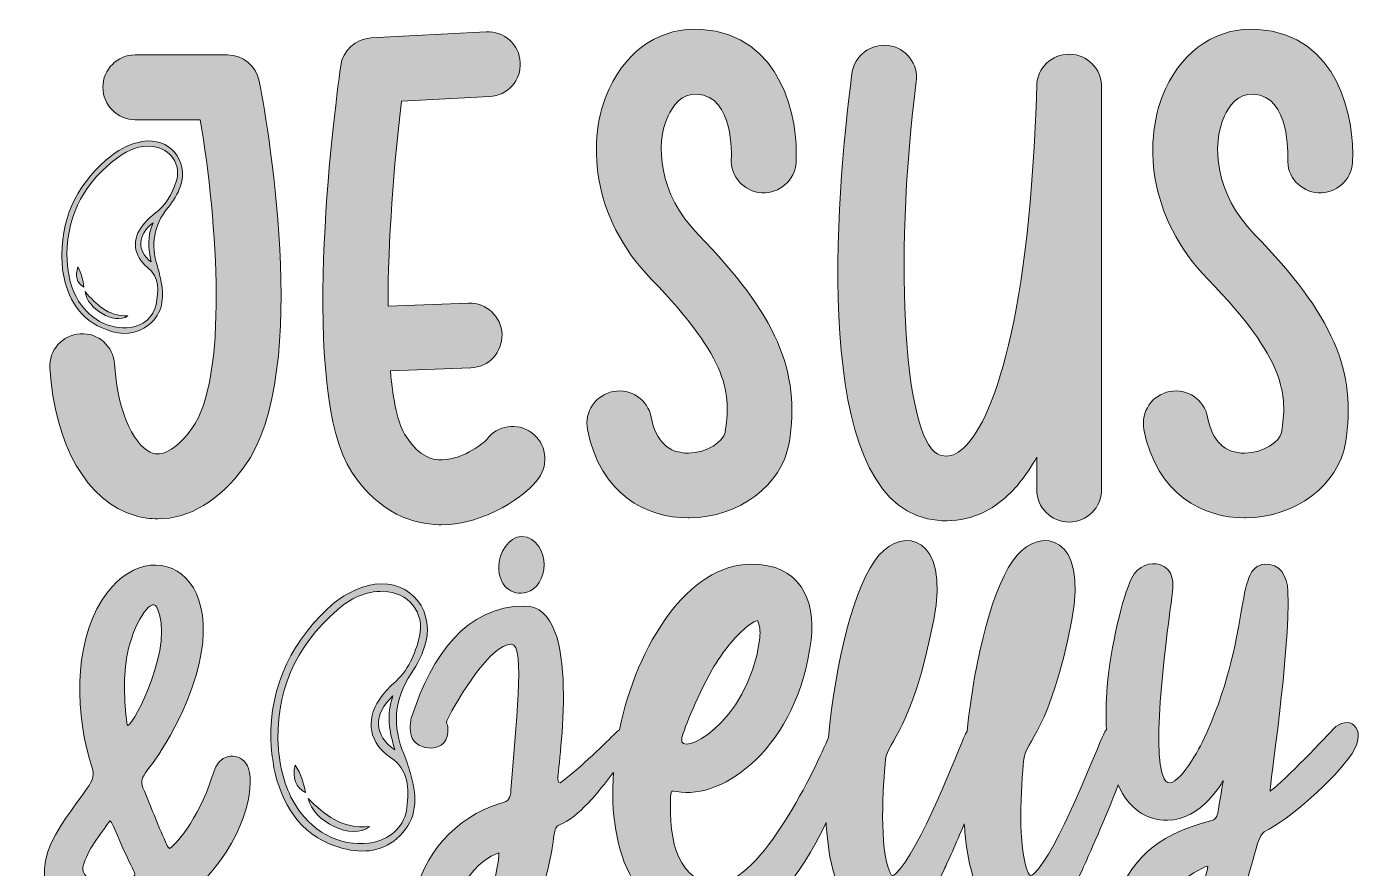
# Model space of a CAD drawing. Header units: inches. Extents: x 98 to 978, y -1007 to -71.
# Drawn here: x 98 to 977, y -622 to -71 of the extents above; entities that cross this region are included whole.
import ezdxf

# ---------------------------------------------------------------- set-up
doc = ezdxf.new("R2010")
doc.units = ezdxf.units.IN
doc.header["$MEASUREMENT"] = 0
doc.layers.add('Layer 1', color=7, linetype='Continuous')

# ---------------------------------------------------------------- blocks, each defined once
blk = doc.blocks.new('block 4')
at = {"layer": 'Layer 1', "true_color": 0x0ad2e2}
h = blk.add_hatch(color=132, dxfattribs=at)
h.dxf.hatch_style = 2
edge = h.paths.add_edge_path()
edge.add_spline(control_points=[(433.51, -367), (425.7, -377.76), (399.17, -397.37), (369.72, -397.37), (369.18, -397.37), (368.66, -397.36), (368.12, -397.36), (352.2, -396.97), (329.4, -390.69), (311.21, -362.95), (276.55, -310.08), (299.07, -131.9), (303.93, -96.72), (305.33, -86.65), (313.68, -78.97), (323.84, -78.42), (323.84, -78.42), (399.19, -74.43), (399.19, -74.43), (411.02, -73.75), (420.9, -82.81), (421.52, -94.51), (422.14, -106.22), (413.16, -116.22), (401.44, -116.84), (401.44, -116.84), (343.76, -119.9), (343.76, -119.9), (338.7, -161.61), (334.92, -211.68), (334.91, -254.08), (334.91, -254.08), (387.55, -252.17), (387.55, -252.17), (399.55, -251.88), (409.11, -260.91), (409.54, -272.62), (409.96, -284.34), (400.8, -294.18), (389.09, -294.61), (389.09, -294.61), (336.5, -296.51), (336.5, -296.51), (338.24, -316.28), (341.49, -331.69), (346.73, -339.67), (356.13, -354), (365.08, -354.64), (368.03, -354.85), (382.01, -355.85), (396.81, -344.65), (399.53, -341.56), (406.44, -332.08), (419.53, -330.22), (429.01, -337.11), (438.49, -344.01), (440.41, -357.52), (433.51, -367)], knot_values=[0, 0, 0, 0, 1, 1, 1, 2, 2, 2, 3, 3, 3, 4, 4, 4, 5, 5, 5, 6, 6, 6, 7, 7, 7, 8, 8, 8, 9, 9, 9, 10, 10, 10, 11, 11, 11, 12, 12, 12, 13, 13, 13, 14, 14, 14, 15, 15, 15, 16, 16, 16, 17, 17, 17, 18, 18, 18, 19, 19, 19, 19], degree=3, periodic=1)
h = blk.add_hatch(color=132, dxfattribs=at)
h.dxf.hatch_style = 2
edge = h.paths.add_edge_path()
edge.add_spline(control_points=[(559.66, -157.53), (559.76, -155.6), (561.35, -116.73), (537.36, -115.21), (526.83, -114.47), (520.85, -123.86), (518.26, -129.49), (509.62, -148.26), (512.09, -180.57), (537.93, -207.13), (589.16, -259.78), (605.29, -296.84), (597.44, -343.89), (592.84, -371.47), (564.78, -392.55), (532.16, -392.93), (531.88, -392.93), (531.62, -392.93), (531.35, -392.93), (504.71, -392.93), (473.67, -377.73), (465.52, -334.92), (463.32, -323.39), (470.88, -312.28), (482.4, -310.08), (493.92, -307.91), (505.03, -315.45), (507.23, -326.97), (510.23, -342.7), (518.61, -350.73), (531.66, -350.46), (543.67, -350.32), (554.55, -342.93), (555.55, -336.89), (559.65, -312.34), (558.71, -289.36), (507.49, -236.73), (467.48, -195.59), (464.69, -144.3), (479.68, -111.73), (491.66, -85.72), (514.25, -71.14), (540.05, -72.82), (592.95, -76.18), (603.74, -131.28), (602.06, -159.94), (601.37, -171.64), (591.44, -180.53), (579.61, -179.89), (567.93, -179.21), (559.01, -169.2), (559.66, -157.53)], knot_values=[0, 0, 0, 0, 1, 1, 1, 2, 2, 2, 3, 3, 3, 4, 4, 4, 5, 5, 5, 6, 6, 6, 7, 7, 7, 8, 8, 8, 9, 9, 9, 10, 10, 10, 11, 11, 11, 12, 12, 12, 13, 13, 13, 14, 14, 14, 15, 15, 15, 16, 16, 16, 17, 17, 17, 17], degree=3, periodic=1)
h = blk.add_hatch(color=132, dxfattribs=at)
h.dxf.hatch_style = 2
edge = h.paths.add_edge_path()
edge.add_spline(control_points=[(923.96, -157.53), (924.05, -155.6), (925.64, -116.73), (901.66, -115.21), (891.13, -114.47), (885.15, -123.86), (882.56, -129.49), (873.91, -148.26), (876.38, -180.57), (902.23, -207.13), (953.45, -259.78), (969.59, -296.84), (961.73, -343.89), (957.14, -371.47), (929.07, -392.55), (896.45, -392.93), (896.18, -392.93), (895.92, -392.93), (895.65, -392.93), (869, -392.93), (837.96, -377.73), (829.81, -334.92), (827.62, -323.39), (835.18, -312.28), (846.69, -310.08), (858.22, -307.91), (869.33, -315.45), (871.53, -326.97), (874.52, -342.7), (882.91, -350.73), (895.96, -350.46), (907.97, -350.32), (918.85, -342.93), (919.85, -336.89), (923.95, -312.34), (923.01, -289.36), (871.79, -236.73), (831.77, -195.59), (828.99, -144.3), (843.98, -111.73), (855.95, -85.72), (878.55, -71.14), (904.34, -72.82), (957.25, -76.18), (968.03, -131.28), (966.35, -159.94), (965.66, -171.64), (955.74, -180.53), (943.91, -179.89), (932.22, -179.21), (923.31, -169.2), (923.96, -157.53)], knot_values=[0, 0, 0, 0, 1, 1, 1, 2, 2, 2, 3, 3, 3, 4, 4, 4, 5, 5, 5, 6, 6, 6, 7, 7, 7, 8, 8, 8, 9, 9, 9, 10, 10, 10, 11, 11, 11, 12, 12, 12, 13, 13, 13, 14, 14, 14, 15, 15, 15, 16, 16, 16, 17, 17, 17, 17], degree=3, periodic=1)
h = blk.add_hatch(color=132, dxfattribs=at)
h.dxf.hatch_style = 2
edge = h.paths.add_edge_path()
edge.add_spline(control_points=[(802.07, -110.33), (802.07, -110.33), (802.07, -374.4), (802.07, -374.4), (802.07, -386.13), (792.56, -395.63), (780.84, -395.63), (769.11, -395.63), (759.61, -386.13), (759.61, -374.4), (759.61, -374.4), (759.61, -353.11), (759.61, -353.11), (752.59, -365.68), (744.72, -375.39), (736.01, -382.21), (721.83, -393.32), (705.21, -397.19), (688.02, -393.45), (611.63, -376.81), (628.07, -183.89), (638.68, -101.72), (640.19, -90.1), (650.72, -81.93), (662.46, -83.38), (674.09, -84.87), (682.3, -95.52), (680.79, -107.15), (665.25, -227.78), (673.15, -346.75), (697.06, -351.96), (701.88, -353.01), (705.6, -352.1), (709.83, -348.78), (731.18, -332.06), (755.48, -260.48), (759.61, -109.74), (759.93, -98.13), (769.35, -88.94), (781.12, -89.1), (792.73, -89.26), (802.07, -98.72), (802.07, -110.33)], knot_values=[0, 0, 0, 0, 1, 1, 1, 2, 2, 2, 3, 3, 3, 4, 4, 4, 5, 5, 5, 6, 6, 6, 7, 7, 7, 8, 8, 8, 9, 9, 9, 10, 10, 10, 11, 11, 11, 12, 12, 12, 13, 13, 13, 14, 14, 14, 14], degree=3, periodic=1)
h = blk.add_hatch(color=132, dxfattribs=at)
h.dxf.hatch_style = 2
edge = h.paths.add_edge_path()
edge.add_spline(control_points=[(240.81, -359.42), (224.63, -381.67), (204.63, -393.56), (184.28, -393.56), (179.28, -393.56), (174.25, -392.85), (169.26, -391.39), (137.92, -382.23), (116.56, -345.2), (113.52, -294.74), (112.82, -283.04), (121.73, -272.98), (133.44, -272.27), (145.15, -271.58), (155.2, -280.49), (155.91, -292.19), (157.96, -326.31), (170.18, -347.42), (181.17, -350.63), (188.17, -352.69), (197.62, -346.62), (206.47, -334.45), (230.35, -301.62), (223.27, -199.51), (211.99, -131.98), (211.99, -131.98), (169.44, -131.98), (169.44, -131.98), (157.71, -131.98), (148.21, -122.48), (148.21, -110.75), (148.21, -99.02), (157.71, -89.52), (169.44, -89.52), (169.44, -89.52), (229.73, -89.52), (229.73, -89.52), (239.89, -89.52), (248.63, -96.71), (250.57, -106.68), (254.34, -125.99), (286.15, -297.11), (240.81, -359.42)], knot_values=[0, 0, 0, 0, 1, 1, 1, 2, 2, 2, 3, 3, 3, 4, 4, 4, 5, 5, 5, 6, 6, 6, 7, 7, 7, 8, 8, 8, 9, 9, 9, 10, 10, 10, 11, 11, 11, 12, 12, 12, 13, 13, 13, 14, 14, 14, 14], degree=3, periodic=1)
at = {"layer": 'Layer 1', "lineweight": 0}
for points, knots in [([(433.51, -367), (425.7, -377.76), (399.17, -397.37), (369.72, -397.37), (369.18, -397.37), (368.66, -397.36), (368.12, -397.36), (352.2, -396.97), (329.4, -390.69), (311.21, -362.95), (276.55, -310.08), (299.07, -131.9), (303.93, -96.72), (305.33, -86.65), (313.68, -78.97), (323.84, -78.42), (323.84, -78.42), (399.19, -74.43), (399.19, -74.43), (411.02, -73.75), (420.9, -82.81), (421.52, -94.51), (422.14, -106.22), (413.16, -116.22), (401.44, -116.84), (401.44, -116.84), (343.76, -119.9), (343.76, -119.9), (338.7, -161.61), (334.92, -211.68), (334.91, -254.08), (334.91, -254.08), (387.55, -252.17), (387.55, -252.17), (399.55, -251.88), (409.11, -260.91), (409.54, -272.62), (409.96, -284.34), (400.8, -294.18), (389.09, -294.61), (389.09, -294.61), (336.5, -296.51), (336.5, -296.51), (338.24, -316.28), (341.49, -331.69), (346.73, -339.67), (356.13, -354), (365.08, -354.64), (368.03, -354.85), (382.01, -355.85), (396.81, -344.65), (399.53, -341.56), (406.44, -332.08), (419.53, -330.22), (429.01, -337.11), (438.49, -344.01), (440.41, -357.52), (433.51, -367)], [0, 0, 0, 0, 1, 1, 1, 2, 2, 2, 3, 3, 3, 4, 4, 4, 5, 5, 5, 6, 6, 6, 7, 7, 7, 8, 8, 8, 9, 9, 9, 10, 10, 10, 11, 11, 11, 12, 12, 12, 13, 13, 13, 14, 14, 14, 15, 15, 15, 16, 16, 16, 17, 17, 17, 18, 18, 18, 19, 19, 19, 19]), ([(559.66, -157.53), (559.76, -155.6), (561.35, -116.73), (537.36, -115.21), (526.83, -114.47), (520.85, -123.86), (518.26, -129.49), (509.62, -148.26), (512.09, -180.57), (537.93, -207.13), (589.16, -259.78), (605.29, -296.84), (597.44, -343.89), (592.84, -371.47), (564.78, -392.55), (532.16, -392.93), (531.88, -392.93), (531.62, -392.93), (531.35, -392.93), (504.71, -392.93), (473.67, -377.73), (465.52, -334.92), (463.32, -323.39), (470.88, -312.28), (482.4, -310.08), (493.92, -307.91), (505.03, -315.45), (507.23, -326.97), (510.23, -342.7), (518.61, -350.73), (531.66, -350.46), (543.67, -350.32), (554.55, -342.93), (555.55, -336.89), (559.65, -312.34), (558.71, -289.36), (507.49, -236.73), (467.48, -195.59), (464.69, -144.3), (479.68, -111.73), (491.66, -85.72), (514.25, -71.14), (540.05, -72.82), (592.95, -76.18), (603.74, -131.28), (602.06, -159.94), (601.37, -171.64), (591.44, -180.53), (579.61, -179.89), (567.93, -179.21), (559.01, -169.2), (559.66, -157.53)], [0, 0, 0, 0, 1, 1, 1, 2, 2, 2, 3, 3, 3, 4, 4, 4, 5, 5, 5, 6, 6, 6, 7, 7, 7, 8, 8, 8, 9, 9, 9, 10, 10, 10, 11, 11, 11, 12, 12, 12, 13, 13, 13, 14, 14, 14, 15, 15, 15, 16, 16, 16, 17, 17, 17, 17]), ([(923.96, -157.53), (924.05, -155.6), (925.64, -116.73), (901.66, -115.21), (891.13, -114.47), (885.15, -123.86), (882.56, -129.49), (873.91, -148.26), (876.38, -180.57), (902.23, -207.13), (953.45, -259.78), (969.59, -296.84), (961.73, -343.89), (957.14, -371.47), (929.07, -392.55), (896.45, -392.93), (896.18, -392.93), (895.92, -392.93), (895.65, -392.93), (869, -392.93), (837.96, -377.73), (829.81, -334.92), (827.62, -323.39), (835.18, -312.28), (846.69, -310.08), (858.22, -307.91), (869.33, -315.45), (871.53, -326.97), (874.52, -342.7), (882.91, -350.73), (895.96, -350.46), (907.97, -350.32), (918.85, -342.93), (919.85, -336.89), (923.95, -312.34), (923.01, -289.36), (871.79, -236.73), (831.77, -195.59), (828.99, -144.3), (843.98, -111.73), (855.95, -85.72), (878.55, -71.14), (904.34, -72.82), (957.25, -76.18), (968.03, -131.28), (966.35, -159.94), (965.66, -171.64), (955.74, -180.53), (943.91, -179.89), (932.22, -179.21), (923.31, -169.2), (923.96, -157.53)], [0, 0, 0, 0, 1, 1, 1, 2, 2, 2, 3, 3, 3, 4, 4, 4, 5, 5, 5, 6, 6, 6, 7, 7, 7, 8, 8, 8, 9, 9, 9, 10, 10, 10, 11, 11, 11, 12, 12, 12, 13, 13, 13, 14, 14, 14, 15, 15, 15, 16, 16, 16, 17, 17, 17, 17]), ([(802.07, -110.33), (802.07, -110.33), (802.07, -374.4), (802.07, -374.4), (802.07, -386.13), (792.56, -395.63), (780.84, -395.63), (769.11, -395.63), (759.61, -386.13), (759.61, -374.4), (759.61, -374.4), (759.61, -353.11), (759.61, -353.11), (752.59, -365.68), (744.72, -375.39), (736.01, -382.21), (721.83, -393.32), (705.21, -397.19), (688.02, -393.45), (611.63, -376.81), (628.07, -183.89), (638.68, -101.72), (640.19, -90.1), (650.72, -81.93), (662.46, -83.38), (674.09, -84.87), (682.3, -95.52), (680.79, -107.15), (665.25, -227.78), (673.15, -346.75), (697.06, -351.96), (701.88, -353.01), (705.6, -352.1), (709.83, -348.78), (731.18, -332.06), (755.48, -260.48), (759.61, -109.74), (759.93, -98.13), (769.35, -88.94), (781.12, -89.1), (792.73, -89.26), (802.07, -98.72), (802.07, -110.33)], [0, 0, 0, 0, 1, 1, 1, 2, 2, 2, 3, 3, 3, 4, 4, 4, 5, 5, 5, 6, 6, 6, 7, 7, 7, 8, 8, 8, 9, 9, 9, 10, 10, 10, 11, 11, 11, 12, 12, 12, 13, 13, 13, 14, 14, 14, 14]), ([(240.81, -359.42), (224.63, -381.67), (204.63, -393.56), (184.28, -393.56), (179.28, -393.56), (174.25, -392.85), (169.26, -391.39), (137.92, -382.23), (116.56, -345.2), (113.52, -294.74), (112.82, -283.04), (121.73, -272.98), (133.44, -272.27), (145.15, -271.58), (155.2, -280.49), (155.91, -292.19), (157.96, -326.31), (170.18, -347.42), (181.17, -350.63), (188.17, -352.69), (197.62, -346.62), (206.47, -334.45), (230.35, -301.62), (223.27, -199.51), (211.99, -131.98), (211.99, -131.98), (169.44, -131.98), (169.44, -131.98), (157.71, -131.98), (148.21, -122.48), (148.21, -110.75), (148.21, -99.02), (157.71, -89.52), (169.44, -89.52), (169.44, -89.52), (229.73, -89.52), (229.73, -89.52), (239.89, -89.52), (248.63, -96.71), (250.57, -106.68), (254.34, -125.99), (286.15, -297.11), (240.81, -359.42)], [0, 0, 0, 0, 1, 1, 1, 2, 2, 2, 3, 3, 3, 4, 4, 4, 5, 5, 5, 6, 6, 6, 7, 7, 7, 8, 8, 8, 9, 9, 9, 10, 10, 10, 11, 11, 11, 12, 12, 12, 13, 13, 13, 14, 14, 14, 14])]:
    blk.add_open_spline(points, degree=3, knots=knots, dxfattribs=at)
blk = doc.blocks.new('block 5')
at = {"layer": 'Layer 1', "true_color": 0xf74799}
h = blk.add_hatch(color=233, dxfattribs=at)
h.dxf.hatch_style = 2
edge = h.paths.add_edge_path()
edge.add_spline(control_points=[(209.52, -635.59), (241.36, -604.47), (247.87, -569.74), (243.53, -557.08), (240.28, -546.95), (226.89, -546.22), (222.19, -555.99), (221.1, -558.16), (220.38, -560.69), (219.65, -562.87), (210.61, -591.09), (194.69, -608.45), (191.79, -609.54), (190.35, -608.45), (189.98, -606.65), (189.26, -605.2), (183.83, -593.62), (179.49, -581.32), (174.43, -569.74), (170.81, -561.06), (179.13, -560.69), (195.41, -529.94), (246.43, -431.16), (179.49, -396.43), (147.65, -446.72), (128.47, -477.11), (130.28, -522.7), (141.14, -556.71), (143.67, -565.76), (140.05, -565.76), (120.88, -594.34), (98.44, -628.35), (112.92, -651.15), (140.42, -658.02), (154.16, -661.64), (167.55, -659.47), (180.58, -654.04), (188.54, -650.79), (183.83, -650.79), (208.07, -678.65), (215.67, -687.33), (229.42, -680.46), (225.8, -669.24), (224, -663.81), (220.74, -660.19), (208.44, -641.74), (206.27, -638.49), (206.27, -638.49), (209.52, -635.59)], knot_values=[0, 0, 0, 0, 1, 1, 1, 2, 2, 2, 3, 3, 3, 4, 4, 4, 5, 5, 5, 6, 6, 6, 7, 7, 7, 8, 8, 8, 9, 9, 9, 10, 10, 10, 11, 11, 11, 12, 12, 12, 13, 13, 13, 14, 14, 14, 15, 15, 15, 16, 16, 16, 16], degree=3, periodic=1)
edge = h.paths.add_edge_path()
edge.add_spline(control_points=[(164.29, -481.82), (167.91, -463), (179.85, -444.19), (183.47, -451.42), (195.77, -475.67), (169, -527.41), (164.66, -528.85), (164.29, -528.49), (163.93, -528.13), (163.93, -527.41), (162.13, -512.21), (161.4, -497.01), (164.29, -481.82)], knot_values=[0, 0, 0, 0, 1, 1, 1, 2, 2, 2, 3, 3, 3, 4, 4, 4, 4], degree=3, periodic=1)
edge = h.paths.add_edge_path()
edge.add_spline(control_points=[(165.74, -628.72), (145.12, -636.68), (133.18, -628.72), (135.35, -620.76), (137.88, -610.99), (146.93, -599.77), (152.72, -591.45), (154.53, -592.9), (154.53, -593.98), (155.25, -595.07), (169.36, -629.8), (172.62, -626.18), (165.74, -628.72)], knot_values=[0, 0, 0, 0, 1, 1, 1, 2, 2, 2, 3, 3, 3, 4, 4, 4, 4], degree=3, periodic=1)
h = blk.add_hatch(color=233, dxfattribs=at)
h.dxf.hatch_style = 2
edge = h.paths.add_edge_path()
edge.add_spline(control_points=[(953.76, -531.39), (945.8, -540.07), (916.85, -569.74), (912.51, -571.91), (911.79, -570.1), (925.54, -481.82), (924.09, -440.93), (923.73, -431.16), (918.66, -422.48), (908.89, -423.2), (888.27, -425.01), (901.65, -468.79), (868.01, -540.07), (862.58, -550.56), (848.47, -574.44), (843.04, -563.95), (833.63, -545.5), (845.94, -461.92), (848.11, -444.91), (849.55, -435.51), (849.55, -426.46), (840.15, -423.56), (834.36, -421.76), (826.04, -423.93), (821.69, -432.61), (815.9, -444.55), (807.95, -477.48), (805.77, -503.53), (804.98, -513.89), (804.86, -523.22), (805.31, -531.62), (804.54, -532.58), (803.83, -533.68), (803.24, -535), (799.26, -543.33), (773.21, -612.07), (757.66, -626.18), (755.84, -627.99), (755.12, -627.63), (754.04, -625.46), (746.8, -608.82), (749.33, -569.02), (751.14, -550.93), (752.59, -538.99), (768.51, -532.47), (782.62, -459.75), (793.48, -404.03), (762.36, -398.96), (746.8, -417.41), (730.91, -435.91), (718.91, -485.34), (714.05, -532.69), (713.59, -533.39), (713.17, -534.15), (712.79, -535), (708.81, -543.33), (682.76, -612.07), (667.2, -626.18), (665.39, -627.99), (664.67, -627.63), (663.58, -625.46), (656.35, -608.82), (658.88, -569.02), (660.69, -550.93), (662.14, -538.99), (678.05, -532.47), (692.17, -459.75), (703.02, -404.03), (671.9, -398.96), (656.35, -417.41), (640, -436.44), (627.78, -488.19), (623.21, -536.75), (615.67, -555.7), (578.94, -632.33), (550.7, -632.33), (525.37, -632.33), (518.5, -605.56), (519.95, -575.17), (520.31, -571.55), (520.31, -571.55), (523.93, -572.27), (554.68, -578.06), (603.17, -542.6), (611.85, -473.13), (615.11, -446), (604.25, -423.2), (572.77, -423.2), (531.42, -423.2), (497.98, -475.99), (486.4, -531.7), (485.51, -532.29), (484.63, -533.03), (483.77, -533.92), (478.71, -539.35), (460.25, -557.08), (449.04, -565.4), (446.51, -567.57), (446.14, -566.48), (446.14, -563.59), (446.14, -554.54), (462.79, -450.7), (424.43, -450.7), (385.72, -450.7), (364.01, -483.27), (350.62, -522.34), (349.17, -526.68), (349.17, -531.75), (350.26, -536.09), (352.79, -545.5), (375.59, -549.12), (374.14, -529.94), (373.78, -528.13), (372.69, -527.41), (373.42, -525.96), (380.65, -510.76), (402.36, -475.67), (415.75, -475.67), (425.16, -475.67), (418.28, -531.02), (415.39, -571.19), (415.03, -576.98), (413.94, -578.42), (408.87, -579.87), (347, -597.6), (328.19, -687.33), (385.72, -687.33), (403.81, -687.33), (418.64, -673.22), (427.69, -656.58), (432.39, -647.53), (436.01, -637.4), (438.54, -627.27), (445.42, -599.77), (442.16, -596.15), (447.23, -593.98), (459.92, -588.8), (472.42, -572.87), (482.49, -559.72), (478.82, -612.22), (496.96, -659.83), (548.89, -659.83), (580.73, -659.83), (604.89, -628.31), (621.71, -592.6), (621.88, -595.44), (622.07, -598.21), (622.34, -600.86), (623.42, -610.99), (624.87, -621.12), (628.49, -630.53), (642.23, -667.79), (676.61, -673.58), (699.04, -623.29), (701.38, -618.31), (706.63, -606.64), (712.21, -593.38), (712.37, -595.94), (712.55, -598.46), (712.79, -600.86), (713.88, -610.99), (715.32, -621.12), (718.94, -630.53), (732.69, -667.79), (767.06, -673.58), (789.5, -623.29), (793.3, -615.2), (804.78, -589.42), (812.91, -567.88), (820.09, -583.81), (831.64, -591.09), (845.21, -591.09), (867.64, -591.09), (881.76, -565.04), (881.76, -565.04), (881.76, -565.04), (879.22, -580.59), (878.14, -586.38), (877.41, -589.28), (876.33, -590.73), (873.43, -591.45), (843.4, -599.41), (824.23, -611.71), (811.2, -642.83), (797.09, -677.56), (843.04, -719.17), (883.93, -660.19), (900.21, -636.68), (902.02, -601.94), (908.53, -598.68), (925.17, -590.36), (954.48, -564.67), (966.06, -547.31), (977.28, -529.58), (962.8, -521.26), (953.76, -531.39)], knot_values=[0, 0, 0, 0, 1, 1, 1, 2, 2, 2, 3, 3, 3, 4, 4, 4, 5, 5, 5, 6, 6, 6, 7, 7, 7, 8, 8, 8, 9, 9, 9, 10, 10, 10, 11, 11, 11, 12, 12, 12, 13, 13, 13, 14, 14, 14, 15, 15, 15, 16, 16, 16, 17, 17, 17, 18, 18, 18, 19, 19, 19, 20, 20, 20, 21, 21, 21, 22, 22, 22, 23, 23, 23, 24, 24, 24, 25, 25, 25, 26, 26, 26, 27, 27, 27, 28, 28, 28, 29, 29, 29, 30, 30, 30, 31, 31, 31, 32, 32, 32, 33, 33, 33, 34, 34, 34, 35, 35, 35, 36, 36, 36, 37, 37, 37, 38, 38, 38, 39, 39, 39, 40, 40, 40, 41, 41, 41, 42, 42, 42, 43, 43, 43, 44, 44, 44, 45, 45, 45, 46, 46, 46, 47, 47, 47, 48, 48, 48, 49, 49, 49, 50, 50, 50, 51, 51, 51, 52, 52, 52, 53, 53, 53, 54, 54, 54, 55, 55, 55, 56, 56, 56, 57, 57, 57, 58, 58, 58, 59, 59, 59, 60, 60, 60, 61, 61, 61, 62, 62, 62, 63, 63, 63, 64, 64, 64, 65, 65, 65, 65], degree=3, periodic=1)
edge = h.paths.add_edge_path()
edge.add_spline(control_points=[(527.18, -537.54), (527.55, -534.64), (536.23, -511.85), (547.08, -492.31), (553.23, -481.82), (565.54, -464.81), (576.75, -460.11), (578.92, -464.81), (578.56, -468.79), (578.2, -473.13), (570.24, -528.85), (524.65, -550.56), (527.18, -537.54)], knot_values=[0, 0, 0, 0, 1, 1, 1, 2, 2, 2, 3, 3, 3, 4, 4, 4, 4], degree=3, periodic=1)
edge = h.paths.add_edge_path()
edge.add_spline(control_points=[(385.36, -657.3), (377.76, -657.3), (379.21, -622.93), (407.43, -612.43), (407.43, -620.76), (401.28, -657.3), (385.36, -657.3)], knot_values=[0, 0, 0, 0, 1, 1, 1, 2, 2, 2, 2], degree=3, periodic=1)
edge = h.paths.add_edge_path()
edge.add_spline(control_points=[(841.59, -666.35), (836.17, -666.35), (834.36, -662.36), (834.36, -658.02), (834.36, -642.83), (863.66, -622.93), (871.62, -621.12), (870.18, -634.87), (851, -666.35), (841.59, -666.35)], knot_values=[0, 0, 0, 0, 1, 1, 1, 2, 2, 2, 3, 3, 3, 3], degree=3, periodic=1)
h = blk.add_hatch(color=233, dxfattribs=at)
h.dxf.hatch_style = 2
edge = h.paths.add_edge_path()
edge.add_spline(control_points=[(425.88, -441.66), (432.39, -439.85), (437.1, -432.25), (437.1, -423.56), (437.1, -416.33), (432.76, -405.11), (422.26, -405.11), (413.94, -405.11), (407.43, -416.33), (407.43, -424.65), (407.07, -436.95), (415.39, -444.55), (425.88, -441.66)], knot_values=[0, 0, 0, 0, 1, 1, 1, 2, 2, 2, 3, 3, 3, 4, 4, 4, 4], degree=3, periodic=1)
at = {"layer": 'Layer 1', "lineweight": 0}
for points, knots in [([(209.52, -635.59), (241.36, -604.47), (247.87, -569.74), (243.53, -557.08), (240.28, -546.95), (226.89, -546.22), (222.19, -555.99), (221.1, -558.16), (220.38, -560.69), (219.65, -562.87), (210.61, -591.09), (194.69, -608.45), (191.79, -609.54), (190.35, -608.45), (189.98, -606.65), (189.26, -605.2), (183.83, -593.62), (179.49, -581.32), (174.43, -569.74), (170.81, -561.06), (179.13, -560.69), (195.41, -529.94), (246.43, -431.16), (179.49, -396.43), (147.65, -446.72), (128.47, -477.11), (130.28, -522.7), (141.14, -556.71), (143.67, -565.76), (140.05, -565.76), (120.88, -594.34), (98.44, -628.35), (112.92, -651.15), (140.42, -658.02), (154.16, -661.64), (167.55, -659.47), (180.58, -654.04), (188.54, -650.79), (183.83, -650.79), (208.07, -678.65), (215.67, -687.33), (229.42, -680.46), (225.8, -669.24), (224, -663.81), (220.74, -660.19), (208.44, -641.74), (206.27, -638.49), (206.27, -638.49), (209.52, -635.59)], [0, 0, 0, 0, 1, 1, 1, 2, 2, 2, 3, 3, 3, 4, 4, 4, 5, 5, 5, 6, 6, 6, 7, 7, 7, 8, 8, 8, 9, 9, 9, 10, 10, 10, 11, 11, 11, 12, 12, 12, 13, 13, 13, 14, 14, 14, 15, 15, 15, 16, 16, 16, 16]), ([(953.76, -531.39), (945.8, -540.07), (916.85, -569.74), (912.51, -571.91), (911.79, -570.1), (925.54, -481.82), (924.09, -440.93), (923.73, -431.16), (918.66, -422.48), (908.89, -423.2), (888.27, -425.01), (901.65, -468.79), (868.01, -540.07), (862.58, -550.56), (848.47, -574.44), (843.04, -563.95), (833.63, -545.5), (845.94, -461.92), (848.11, -444.91), (849.55, -435.51), (849.55, -426.46), (840.15, -423.56), (834.36, -421.76), (826.04, -423.93), (821.69, -432.61), (815.9, -444.55), (807.95, -477.48), (805.77, -503.53), (804.98, -513.89), (804.86, -523.22), (805.31, -531.62), (804.54, -532.58), (803.83, -533.68), (803.24, -535), (799.26, -543.33), (773.21, -612.07), (757.66, -626.18), (755.84, -627.99), (755.12, -627.63), (754.04, -625.46), (746.8, -608.82), (749.33, -569.02), (751.14, -550.93), (752.59, -538.99), (768.51, -532.47), (782.62, -459.75), (793.48, -404.03), (762.36, -398.96), (746.8, -417.41), (730.91, -435.91), (718.91, -485.34), (714.05, -532.69), (713.59, -533.39), (713.17, -534.15), (712.79, -535), (708.81, -543.33), (682.76, -612.07), (667.2, -626.18), (665.39, -627.99), (664.67, -627.63), (663.58, -625.46), (656.35, -608.82), (658.88, -569.02), (660.69, -550.93), (662.14, -538.99), (678.05, -532.47), (692.17, -459.75), (703.02, -404.03), (671.9, -398.96), (656.35, -417.41), (640, -436.44), (627.78, -488.19), (623.21, -536.75), (615.67, -555.7), (578.94, -632.33), (550.7, -632.33), (525.37, -632.33), (518.5, -605.56), (519.95, -575.17), (520.31, -571.55), (520.31, -571.55), (523.93, -572.27), (554.68, -578.06), (603.17, -542.6), (611.85, -473.13), (615.11, -446), (604.25, -423.2), (572.77, -423.2), (531.42, -423.2), (497.98, -475.99), (486.4, -531.7), (485.51, -532.29), (484.63, -533.03), (483.77, -533.92), (478.71, -539.35), (460.25, -557.08), (449.04, -565.4), (446.51, -567.57), (446.14, -566.48), (446.14, -563.59), (446.14, -554.54), (462.79, -450.7), (424.43, -450.7), (385.72, -450.7), (364.01, -483.27), (350.62, -522.34), (349.17, -526.68), (349.17, -531.75), (350.26, -536.09), (352.79, -545.5), (375.59, -549.12), (374.14, -529.94), (373.78, -528.13), (372.69, -527.41), (373.42, -525.96), (380.65, -510.76), (402.36, -475.67), (415.75, -475.67), (425.16, -475.67), (418.28, -531.02), (415.39, -571.19), (415.03, -576.98), (413.94, -578.42), (408.87, -579.87), (347, -597.6), (328.19, -687.33), (385.72, -687.33), (403.81, -687.33), (418.64, -673.22), (427.69, -656.58), (432.39, -647.53), (436.01, -637.4), (438.54, -627.27), (445.42, -599.77), (442.16, -596.15), (447.23, -593.98), (459.92, -588.8), (472.42, -572.87), (482.49, -559.72), (478.82, -612.22), (496.96, -659.83), (548.89, -659.83), (580.73, -659.83), (604.89, -628.31), (621.71, -592.6), (621.88, -595.44), (622.07, -598.21), (622.34, -600.86), (623.42, -610.99), (624.87, -621.12), (628.49, -630.53), (642.23, -667.79), (676.61, -673.58), (699.04, -623.29), (701.38, -618.31), (706.63, -606.64), (712.21, -593.38), (712.37, -595.94), (712.55, -598.46), (712.79, -600.86), (713.88, -610.99), (715.32, -621.12), (718.94, -630.53), (732.69, -667.79), (767.06, -673.58), (789.5, -623.29), (793.3, -615.2), (804.78, -589.42), (812.91, -567.88), (820.09, -583.81), (831.64, -591.09), (845.21, -591.09), (867.64, -591.09), (881.76, -565.04), (881.76, -565.04), (881.76, -565.04), (879.22, -580.59), (878.14, -586.38), (877.41, -589.28), (876.33, -590.73), (873.43, -591.45), (843.4, -599.41), (824.23, -611.71), (811.2, -642.83), (797.09, -677.56), (843.04, -719.17), (883.93, -660.19), (900.21, -636.68), (902.02, -601.94), (908.53, -598.68), (925.17, -590.36), (954.48, -564.67), (966.06, -547.31), (977.28, -529.58), (962.8, -521.26), (953.76, -531.39)], [0, 0, 0, 0, 1, 1, 1, 2, 2, 2, 3, 3, 3, 4, 4, 4, 5, 5, 5, 6, 6, 6, 7, 7, 7, 8, 8, 8, 9, 9, 9, 10, 10, 10, 11, 11, 11, 12, 12, 12, 13, 13, 13, 14, 14, 14, 15, 15, 15, 16, 16, 16, 17, 17, 17, 18, 18, 18, 19, 19, 19, 20, 20, 20, 21, 21, 21, 22, 22, 22, 23, 23, 23, 24, 24, 24, 25, 25, 25, 26, 26, 26, 27, 27, 27, 28, 28, 28, 29, 29, 29, 30, 30, 30, 31, 31, 31, 32, 32, 32, 33, 33, 33, 34, 34, 34, 35, 35, 35, 36, 36, 36, 37, 37, 37, 38, 38, 38, 39, 39, 39, 40, 40, 40, 41, 41, 41, 42, 42, 42, 43, 43, 43, 44, 44, 44, 45, 45, 45, 46, 46, 46, 47, 47, 47, 48, 48, 48, 49, 49, 49, 50, 50, 50, 51, 51, 51, 52, 52, 52, 53, 53, 53, 54, 54, 54, 55, 55, 55, 56, 56, 56, 57, 57, 57, 58, 58, 58, 59, 59, 59, 60, 60, 60, 61, 61, 61, 62, 62, 62, 63, 63, 63, 64, 64, 64, 65, 65, 65, 65]), ([(425.88, -441.66), (432.39, -439.85), (437.1, -432.25), (437.1, -423.56), (437.1, -416.33), (432.76, -405.11), (422.26, -405.11), (413.94, -405.11), (407.43, -416.33), (407.43, -424.65), (407.07, -436.95), (415.39, -444.55), (425.88, -441.66)], [0, 0, 0, 0, 1, 1, 1, 2, 2, 2, 3, 3, 3, 4, 4, 4, 4]), ([(164.29, -481.82), (167.91, -463), (179.85, -444.19), (183.47, -451.42), (195.77, -475.67), (169, -527.41), (164.66, -528.85), (164.29, -528.49), (163.93, -528.13), (163.93, -527.41), (162.13, -512.21), (161.4, -497.01), (164.29, -481.82)], [0, 0, 0, 0, 1, 1, 1, 2, 2, 2, 3, 3, 3, 4, 4, 4, 4]), ([(527.18, -537.54), (527.55, -534.64), (536.23, -511.85), (547.08, -492.31), (553.23, -481.82), (565.54, -464.81), (576.75, -460.11), (578.92, -464.81), (578.56, -468.79), (578.2, -473.13), (570.24, -528.85), (524.65, -550.56), (527.18, -537.54)], [0, 0, 0, 0, 1, 1, 1, 2, 2, 2, 3, 3, 3, 4, 4, 4, 4]), ([(165.74, -628.72), (145.12, -636.68), (133.18, -628.72), (135.35, -620.76), (137.88, -610.99), (146.93, -599.77), (152.72, -591.45), (154.53, -592.9), (154.53, -593.98), (155.25, -595.07), (169.36, -629.8), (172.62, -626.18), (165.74, -628.72)], [0, 0, 0, 0, 1, 1, 1, 2, 2, 2, 3, 3, 3, 4, 4, 4, 4]), ([(385.36, -657.3), (377.76, -657.3), (379.21, -622.93), (407.43, -612.43), (407.43, -620.76), (401.28, -657.3), (385.36, -657.3)], [0, 0, 0, 0, 1, 1, 1, 2, 2, 2, 2]), ([(841.59, -666.35), (836.17, -666.35), (834.36, -662.36), (834.36, -658.02), (834.36, -642.83), (863.66, -622.93), (871.62, -621.12), (870.18, -634.87), (851, -666.35), (841.59, -666.35)], [0, 0, 0, 0, 1, 1, 1, 2, 2, 2, 3, 3, 3, 3])]:
    blk.add_open_spline(points, degree=3, knots=knots, dxfattribs=at)
blk = doc.blocks.new('block 6')
at = {"layer": 'Layer 1', "true_color": 0x0ad2e2}
h = blk.add_hatch(color=132, dxfattribs=at)
h.dxf.hatch_style = 2
edge = h.paths.add_edge_path()
edge.add_spline(control_points=[(174.04, -146.29), (166.58, -147.55), (159.92, -150.69), (154.03, -155.38), (133.13, -172.05), (121.5, -193.41), (121.31, -220.53), (121.55, -224.12), (121.52, -227.75), (122.07, -231.3), (124.86, -249.21), (133.11, -263.27), (150.94, -269.77), (160.54, -273.27), (170.21, -273.07), (178.56, -266.21), (187.5, -258.85), (188.31, -248.92), (186.4, -238.4), (185.75, -234.87), (185, -231.33), (183.91, -227.91), (179.48, -213.95), (181.4, -201.27), (190.76, -189.74), (194.21, -185.48), (197.18, -180.82), (198.97, -175.52), (204.71, -158.52), (191.74, -143.28), (174.04, -146.29)], knot_values=[0, 0, 0, 0, 1, 1, 1, 2, 2, 2, 3, 3, 3, 4, 4, 4, 5, 5, 5, 6, 6, 6, 7, 7, 7, 8, 8, 8, 9, 9, 9, 10, 10, 10, 10], degree=3, periodic=1)
edge = h.paths.add_edge_path()
edge.add_spline(control_points=[(196.21, -172.59), (193.42, -180.88), (189.32, -188.45), (181.86, -193.77), (179.14, -195.72), (176.73, -198.23), (174.57, -200.82), (166.86, -210.06), (168.05, -221.2), (177.44, -228.75), (185.66, -235.36), (184.71, -244.35), (183.08, -253), (181.52, -261.31), (174.41, -267.04), (166.26, -268.13), (152.25, -270), (138.26, -262.2), (130.89, -248.33), (126.2, -239.51), (124.74, -229.96), (124.65, -220.21), (125.14, -193.16), (136.88, -172.13), (158.44, -156.45), (165.06, -151.64), (172.48, -148.67), (181.01, -149.63), (192.55, -150.93), (199.91, -161.63), (196.21, -172.59)], knot_values=[0, 0, 0, 0, 1, 1, 1, 2, 2, 2, 3, 3, 3, 4, 4, 4, 5, 5, 5, 6, 6, 6, 7, 7, 7, 8, 8, 8, 9, 9, 9, 10, 10, 10, 10], degree=3, periodic=1)
edge = h.paths.add_edge_path()
edge.add_spline(control_points=[(179.83, -225.22), (170.31, -217.89), (170.85, -207.46), (181.1, -199.59), (177.21, -208.29), (177.88, -216.35), (179.83, -225.22)], knot_values=[0, 0, 0, 0, 1, 1, 1, 2, 2, 2, 2], degree=3, periodic=1)
h = blk.add_hatch(color=132, dxfattribs=at)
h.dxf.hatch_style = 2
edge = h.paths.add_edge_path()
edge.add_spline(control_points=[(135.69, -241.69), (135.18, -236.92), (134.34, -232.73), (131.91, -228.32), (129.86, -234.5), (131.09, -238.85), (135.69, -241.69)], knot_values=[0, 0, 0, 0, 1, 1, 1, 2, 2, 2, 2], degree=3, periodic=1)
h = blk.add_hatch(color=132, dxfattribs=at)
h.dxf.hatch_style = 2
edge = h.paths.add_edge_path()
edge.add_spline(control_points=[(136.59, -244.65), (137.94, -255.87), (155.61, -266.61), (164.54, -260.58), (151.23, -260.71), (143.74, -253.05), (136.59, -244.65)], knot_values=[0, 0, 0, 0, 1, 1, 1, 2, 2, 2, 2], degree=3, periodic=1)
at = {"layer": 'Layer 1', "lineweight": 0}
for points, knots in [([(174.04, -146.29), (166.58, -147.55), (159.92, -150.69), (154.03, -155.38), (133.13, -172.05), (121.5, -193.41), (121.31, -220.53), (121.55, -224.12), (121.52, -227.75), (122.07, -231.3), (124.86, -249.21), (133.11, -263.27), (150.94, -269.77), (160.54, -273.27), (170.21, -273.07), (178.56, -266.21), (187.5, -258.85), (188.31, -248.92), (186.4, -238.4), (185.75, -234.87), (185, -231.33), (183.91, -227.91), (179.48, -213.95), (181.4, -201.27), (190.76, -189.74), (194.21, -185.48), (197.18, -180.82), (198.97, -175.52), (204.71, -158.52), (191.74, -143.28), (174.04, -146.29)], [0, 0, 0, 0, 1, 1, 1, 2, 2, 2, 3, 3, 3, 4, 4, 4, 5, 5, 5, 6, 6, 6, 7, 7, 7, 8, 8, 8, 9, 9, 9, 10, 10, 10, 10]), ([(196.21, -172.59), (193.42, -180.88), (189.32, -188.45), (181.86, -193.77), (179.14, -195.72), (176.73, -198.23), (174.57, -200.82), (166.86, -210.06), (168.05, -221.2), (177.44, -228.75), (185.66, -235.36), (184.71, -244.35), (183.08, -253), (181.52, -261.31), (174.41, -267.04), (166.26, -268.13), (152.25, -270), (138.26, -262.2), (130.89, -248.33), (126.2, -239.51), (124.74, -229.96), (124.65, -220.21), (125.14, -193.16), (136.88, -172.13), (158.44, -156.45), (165.06, -151.64), (172.48, -148.67), (181.01, -149.63), (192.55, -150.93), (199.91, -161.63), (196.21, -172.59)], [0, 0, 0, 0, 1, 1, 1, 2, 2, 2, 3, 3, 3, 4, 4, 4, 5, 5, 5, 6, 6, 6, 7, 7, 7, 8, 8, 8, 9, 9, 9, 10, 10, 10, 10]), ([(179.83, -225.22), (170.31, -217.89), (170.85, -207.46), (181.1, -199.59), (177.21, -208.29), (177.88, -216.35), (179.83, -225.22)], [0, 0, 0, 0, 1, 1, 1, 2, 2, 2, 2]), ([(135.69, -241.69), (135.18, -236.92), (134.34, -232.73), (131.91, -228.32), (129.86, -234.5), (131.09, -238.85), (135.69, -241.69)], [0, 0, 0, 0, 1, 1, 1, 2, 2, 2, 2]), ([(136.59, -244.65), (137.94, -255.87), (155.61, -266.61), (164.54, -260.58), (151.23, -260.71), (143.74, -253.05), (136.59, -244.65)], [0, 0, 0, 0, 1, 1, 1, 2, 2, 2, 2])]:
    blk.add_open_spline(points, degree=3, knots=knots, dxfattribs=at)
blk = doc.blocks.new('block 7')
at = {"layer": 'Layer 1', "true_color": 0xf74799}
h = blk.add_hatch(color=233, dxfattribs=at)
h.dxf.hatch_style = 2
edge = h.paths.add_edge_path()
edge.add_spline(control_points=[(321.9, -437.3), (311.82, -439.95), (303.07, -445.06), (295.57, -452.21), (268.94, -477.63), (255.6, -508.33), (258.64, -545.54), (259.41, -550.44), (259.81, -555.43), (261, -560.22), (267.02, -584.44), (280.05, -602.72), (305.28, -609.46), (318.88, -613.09), (332.12, -611.63), (342.72, -601.2), (354.08, -590.03), (353.99, -576.3), (350.08, -562.11), (348.77, -557.35), (347.3, -552.59), (345.39, -548.04), (337.61, -529.43), (338.7, -511.8), (350.12, -494.85), (354.34, -488.59), (357.84, -481.84), (359.65, -474.34), (365.44, -450.33), (345.81, -431.01), (321.9, -437.3)], knot_values=[0, 0, 0, 0, 1, 1, 1, 2, 2, 2, 3, 3, 3, 4, 4, 4, 5, 5, 5, 6, 6, 6, 7, 7, 7, 8, 8, 8, 9, 9, 9, 10, 10, 10, 10], degree=3, periodic=1)
edge = h.paths.add_edge_path()
edge.add_spline(control_points=[(355.52, -470.66), (352.7, -482.37), (347.99, -493.26), (338.42, -501.47), (334.92, -504.46), (331.92, -508.21), (329.28, -512.02), (319.83, -525.63), (322.83, -540.76), (336.62, -549.97), (348.7, -558.04), (348.49, -570.48), (347.31, -582.54), (346.18, -594.13), (337.14, -602.85), (326.09, -605.34), (307.11, -609.62), (286.97, -600.63), (275.17, -582.51), (267.66, -570.98), (264.5, -558.05), (263.18, -544.7), (260.56, -507.54), (274.09, -477.27), (301.75, -453.14), (310.23, -445.73), (320.05, -440.76), (331.87, -441.04), (347.85, -441.41), (359.25, -455.18), (355.52, -470.66)], knot_values=[0, 0, 0, 0, 1, 1, 1, 2, 2, 2, 3, 3, 3, 4, 4, 4, 5, 5, 5, 6, 6, 6, 7, 7, 7, 8, 8, 8, 9, 9, 9, 10, 10, 10, 10], degree=3, periodic=1)
edge = h.paths.add_edge_path()
edge.add_spline(control_points=[(339.47, -544.84), (325.52, -535.95), (324.98, -521.58), (338.09, -509.53), (333.81, -521.94), (335.72, -532.92), (339.47, -544.84)], knot_values=[0, 0, 0, 0, 1, 1, 1, 2, 2, 2, 2], degree=3, periodic=1)
h = blk.add_hatch(color=233, dxfattribs=at)
h.dxf.hatch_style = 2
edge = h.paths.add_edge_path()
edge.add_spline(control_points=[(280.94, -572.81), (279.66, -566.33), (278, -560.69), (274.13, -554.93), (272.07, -563.67), (274.29, -569.47), (280.94, -572.81)], knot_values=[0, 0, 0, 0, 1, 1, 1, 2, 2, 2, 2], degree=3, periodic=1)
h = blk.add_hatch(color=233, dxfattribs=at)
h.dxf.hatch_style = 2
edge = h.paths.add_edge_path()
edge.add_spline(control_points=[(282.54, -576.76), (285.76, -591.98), (311.3, -604.55), (322.81, -595.2), (304.57, -596.99), (293.37, -587.4), (282.54, -576.76)], knot_values=[0, 0, 0, 0, 1, 1, 1, 2, 2, 2, 2], degree=3, periodic=1)
at = {"layer": 'Layer 1', "lineweight": 0}
for points, knots in [([(321.9, -437.3), (311.82, -439.95), (303.07, -445.06), (295.57, -452.21), (268.94, -477.63), (255.6, -508.33), (258.64, -545.54), (259.41, -550.44), (259.81, -555.43), (261, -560.22), (267.02, -584.44), (280.05, -602.72), (305.28, -609.46), (318.88, -613.09), (332.12, -611.63), (342.72, -601.2), (354.08, -590.03), (353.99, -576.3), (350.08, -562.11), (348.77, -557.35), (347.3, -552.59), (345.39, -548.04), (337.61, -529.43), (338.7, -511.8), (350.12, -494.85), (354.34, -488.59), (357.84, -481.84), (359.65, -474.34), (365.44, -450.33), (345.81, -431.01), (321.9, -437.3)], [0, 0, 0, 0, 1, 1, 1, 2, 2, 2, 3, 3, 3, 4, 4, 4, 5, 5, 5, 6, 6, 6, 7, 7, 7, 8, 8, 8, 9, 9, 9, 10, 10, 10, 10]), ([(355.52, -470.66), (352.7, -482.37), (347.99, -493.26), (338.42, -501.47), (334.92, -504.46), (331.92, -508.21), (329.28, -512.02), (319.83, -525.63), (322.83, -540.76), (336.62, -549.97), (348.7, -558.04), (348.49, -570.48), (347.31, -582.54), (346.18, -594.13), (337.14, -602.85), (326.09, -605.34), (307.11, -609.62), (286.97, -600.63), (275.17, -582.51), (267.66, -570.98), (264.5, -558.05), (263.18, -544.7), (260.56, -507.54), (274.09, -477.27), (301.75, -453.14), (310.23, -445.73), (320.05, -440.76), (331.87, -441.04), (347.85, -441.41), (359.25, -455.18), (355.52, -470.66)], [0, 0, 0, 0, 1, 1, 1, 2, 2, 2, 3, 3, 3, 4, 4, 4, 5, 5, 5, 6, 6, 6, 7, 7, 7, 8, 8, 8, 9, 9, 9, 10, 10, 10, 10]), ([(339.47, -544.84), (325.52, -535.95), (324.98, -521.58), (338.09, -509.53), (333.81, -521.94), (335.72, -532.92), (339.47, -544.84)], [0, 0, 0, 0, 1, 1, 1, 2, 2, 2, 2]), ([(280.94, -572.81), (279.66, -566.33), (278, -560.69), (274.13, -554.93), (272.07, -563.67), (274.29, -569.47), (280.94, -572.81)], [0, 0, 0, 0, 1, 1, 1, 2, 2, 2, 2]), ([(282.54, -576.76), (285.76, -591.98), (311.3, -604.55), (322.81, -595.2), (304.57, -596.99), (293.37, -587.4), (282.54, -576.76)], [0, 0, 0, 0, 1, 1, 1, 2, 2, 2, 2])]:
    blk.add_open_spline(points, degree=3, knots=knots, dxfattribs=at)
blk = doc.blocks.new('block 2')
at = {"layer": 'Layer 1'}
for name in ['block 4', 'block 6', 'block 5', 'block 7']:
    blk.add_blockref(name, (0, 0), dxfattribs=at)

msp = doc.modelspace()

# ---------------------------------------------------------------- block references
at = {"layer": 'Layer 1'}
msp.add_blockref('block 2', (0, 0), dxfattribs=at)

doc.saveas('drawing.dxf')
